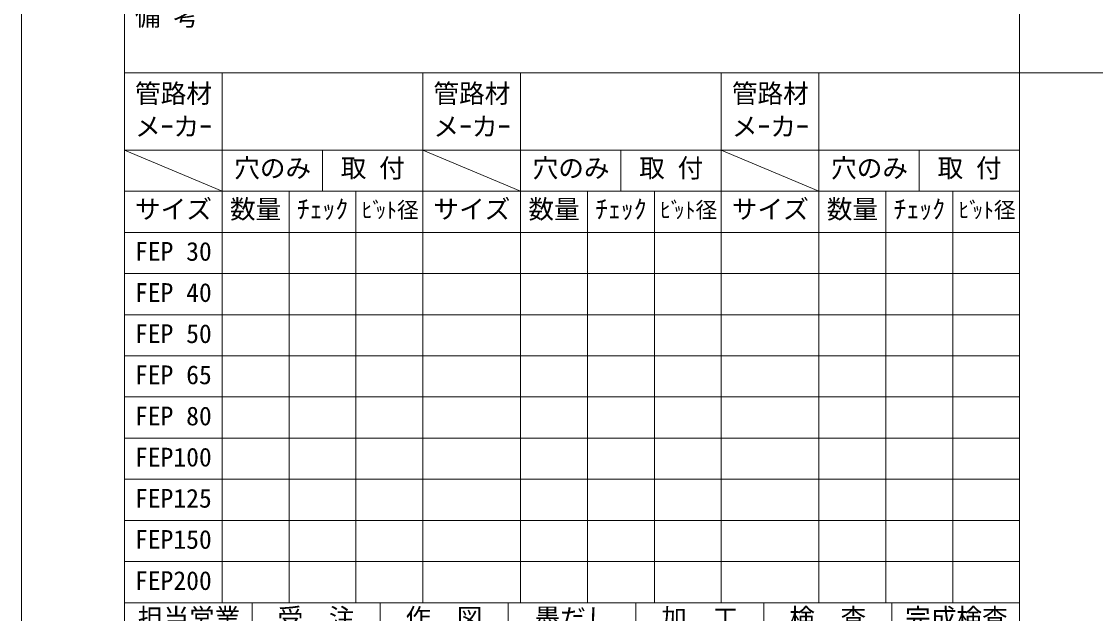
# Model space of a CAD drawing. Units: millimetres, scale not verified. Extents: x -2970 to 2970, y -2100 to 2100.
# Drawn here: x -2970 to -883, y -1151 to 0 of the extents above; entities that cross this region are included whole.
import ezdxf
from ezdxf.enums import TextEntityAlignment as Align

# ---------------------------------------------------------------- set-up
doc = ezdxf.new("R2010")
doc.units = ezdxf.units.MM
doc.header["$LTSCALE"] = 20
for name, color, linetype, lineweight in [('0-0_D-TTL', 7, 'Continuous', 9), ('0-1_Defpoints', 7, 'Continuous', 9), ('0-2_D-TTL-FRAM1', 134, 'Continuous', 9), ('0-3_D-TTL-TXT', 7, 'Continuous', 9), ('0-4_D-STR-TXT', 7, 'Continuous', 9), ('0-5_0', 134, 'Continuous', 9)]:
    doc.layers.add(name, color=color, linetype=linetype, lineweight=lineweight)
doc.styles.add('ＭＳ ゴシック', font='')
doc.styles.get('ＭＳ ゴシック').set_extended_font_data('MS Gothic')

# ---------------------------------------------------------------- blocks, each defined once
blk = doc.blocks.new('A$C4DE05FD1')
at = {"layer": '0-0_D-TTL', "color": 134}
blk.add_line((4000, 79000), (4000, 4000), dxfattribs=at)
at = {"layer": '0-1_Defpoints', "color": 134}
blk.add_line((0, 84000), (0, 0), dxfattribs=at)
blk = doc.blocks.new('A$C4C6C5A58')
at = {"layer": '0-4_D-STR-TXT', "style": 'ＭＳ ゴシック'}
for s, p in [('ﾋﾞ', (0, -118.4)), ('ｯﾄ径', (540.8, -118.4))]:
    blk.add_text(s, height=615.7, dxfattribs=at).set_placement(p, align=Align.BOTTOM_LEFT)
blk = doc.blocks.new('A$C43AD63AA')
at = {"layer": '0-2_D-TTL-FRAM1'}
for p, q in [((0, 20600), (0, 0)), ((3800, 20600), (3800, 0)), ((0, 17600), (11600, 17600)), ((0, 17600), (3800, 16000)), ((7700, 17600), (7700, 16000)), ((0, 16000), (11600, 16000)), ((6400, 16000), (6400, 0)), ((9000, 16000), (9000, 0)), ((0, 14400), (11600, 14400)), ((0, 12800), (11600, 12800)), ((0, 11200), (11600, 11200)), ((0, 9600), (11600, 9600)), ((0, 8000), (11600, 8000)), ((0, 6400), (11600, 6400)), ((0, 4800), (11600, 4800)), ((0, 3200), (11600, 3200)), ((0, 1600), (11600, 1600)), ((0, 0), (11600, 0))]:
    blk.add_line(p, q, dxfattribs=at)
blk.add_lwpolyline([(0, 20600), (11600, 20600), (11600, 0)], dxfattribs=at)
at = {"layer": '0-3_D-TTL-TXT'}
blk.add_blockref('A$C4C6C5A58', (9220, 14896.8), dxfattribs=at)
at = {"layer": '0-3_D-TTL-TXT', "style": 'ＭＳ ゴシック'}
for s, p in [('管路材', (411.8, 19216.2)), ('メｰカｰ', (411.8, 17928.8)), ('穴のみ', (4267.8, 16316.2)), ('取 付', (8408.4, 16316.2)), ('サイズ', (411.8, 14716.2)), ('数量', (4103.9, 14716.2)), ('ﾁｪｯｸ', (6703.9, 14716.2))]:
    blk.add_text(s, height=731.2, dxfattribs=at).set_placement(p, align=Align.BOTTOM_LEFT)
blk = doc.blocks.new('A$C77D93FA8')
at = {"layer": '0-3_D-TTL-TXT', "style": 'ＭＳ ゴシック'}
for s, p in [('FEP 30', (411.8, 13076.2)), ('FEP 40', (411.8, 11476.2)), ('FEP 50', (411.8, 9876.2)), ('FEP 65', (411.8, 8276.2)), ('FEP 80', (411.8, 6676.2)), ('FEP100', (411.8, 5076.2)), ('FEP125', (411.8, 3476.2)), ('FEP150', (411.8, 1876.2)), ('FEP200', (411.8, 276.2))]:
    blk.add_text(s, height=731.2, dxfattribs=at).set_placement(p, align=Align.BOTTOM_LEFT)
blk = doc.blocks.new('A$C43582B7F')
at = {"layer": '0-2_D-TTL-FRAM1'}
for p, q in [((0, 39000), (34800, 39000)), ((0, 39000), (0, 0)), ((34800, 39000), (34800, 0)), ((0, 36000), (34800, 36000)), ((0, 15400), (34800, 15400)), ((4971.4, 15400), (4971.4, 9000)), ((9942.9, 15400), (9942.9, 9000)), ((14914.3, 15400), (14914.3, 9000)), ((19885.7, 15400), (19885.7, 9000)), ((24857.1, 15400), (24857.1, 9000)), ((29828.6, 15400), (29828.6, 9000)), ((0, 14000), (34800, 14000)), ((0, 9000), (34800, 9000)), ((21800, 9000), (21800, 0)), ((21800, 7000), (34800, 7000)), ((400, 6000), (21200, 6000)), ((400, 3000), (21200, 3000)), ((0, 0), (34800, 0))]:
    blk.add_line(p, q, dxfattribs=at)
at = {"layer": '0-3_D-TTL-TXT', "style": 'ＭＳ ゴシック'}
for s, height, p in [('備 考', 731.2, (411.8, 37616.2)), ('担当営業', 731.2, (518.7, 14228.4)), ('受\u3000注', 731.2, (5955, 14228.4)), ('作\u3000図', 731.2, (10926.4, 14228.4)), ('墨だし', 731.2, (15944.3, 14228.4)), ('加\u3000工', 731.2, (20869.3, 14228.4)), ('検\u3000査', 731.2, (25840.7, 14228.4)), ('完成検査', 731.2, (30347.3, 14228.4)), ('お 客 様 ご 確 認 欄', 769.7, (23074.6, 7502.2)), ('積込予定日:', 962.2, (934.6, 6867.9)), ('年  月  日', 962.2, (27553.2, 4867.9)), ('納\u3000\u3000\u3000期:', 962.2, (934.6, 3867.9)), ('印', 1251, (32287.4, 812.4)), ('作\u3000\u3000\u3000図:', 962.2, (934.6, 867.9))]:
    blk.add_text(s, height=height, dxfattribs=at).set_placement(p, align=Align.BOTTOM_LEFT)

msp = doc.modelspace()

# ---------------------------------------------------------------- linework, layer by layer
at = {"layer": '0-5_0'}
msp.add_line((-1030, -100), (2769.99, -100), dxfattribs=at)

# ---------------------------------------------------------------- block references
at = {"layer": '0-0_D-TTL', "xscale": 0.05, "yscale": 0.05}
for name, p in [('A$C4DE05FD1', (-2970, -2100)), ('A$C43582B7F', (-2770, -1900))]:
    msp.add_blockref(name, p, dxfattribs=at)
at = {"layer": '0-2_D-TTL-FRAM1', "xscale": 0.05, "yscale": 0.05}
for p in [(-2770, -1130), (-2190, -1130), (-1610, -1130)]:
    msp.add_blockref('A$C43AD63AA', p, dxfattribs=at)
at = {"layer": '0-3_D-TTL-TXT', "xscale": 0.05, "yscale": 0.05}
msp.add_blockref('A$C77D93FA8', (-2770, -1130), dxfattribs=at)

doc.saveas('drawing.dxf')
